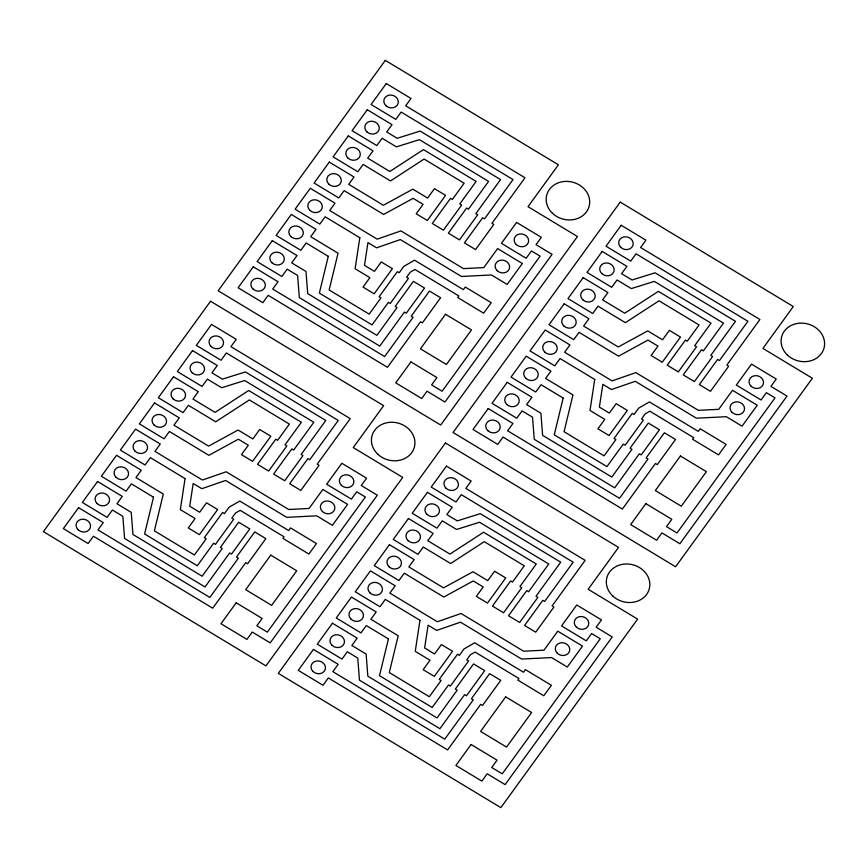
<?xml version="1.0" encoding="UTF-8"?>
<svg xmlns="http://www.w3.org/2000/svg" width="868" height="868" viewBox="0 0 868 868"><rect width="100%" height="100%" fill="white"/><g stroke="black" fill="none" stroke-linecap="round" stroke-linejoin="round"><path stroke-width="1.3" d="M185.068 478.594L180.338 509.614L195.116 518.521L188.28 527.95L199.401 534.666L217.64 509.527L206.508 502.811L199.673 512.239L189.723 506.239L193.195 483.487L201.832 488.695L225.593 480.449L286.722 517.339L316.69 515.842L332.39 525.314L347.591 504.362L322.863 489.454L309.062 508.464L288.686 509.483L226.179 471.769L202.418 480.026L154.949 451.382L160.265 444.047L135.549 429.128L120.348 450.08L145.075 464.998L150.392 457.664L185.068 478.594M359.829 237.723L355.099 268.744L369.876 277.662L363.03 287.08L374.162 293.796L392.39 268.668L381.269 261.952L374.434 271.369L364.473 265.369L367.945 242.617L376.593 247.836L400.354 239.579L461.483 276.469L491.451 274.972L507.151 284.444L522.341 263.503L497.614 248.584L483.823 267.594L463.436 268.613L400.94 230.91L377.179 239.156L329.71 210.512L335.026 203.188L310.299 188.269L295.109 209.21L319.836 224.128L325.153 216.794L359.829 237.723M419.971 620.316L415.24 651.336L430.018 660.255L423.183 669.673L434.304 676.389L452.543 651.26L441.411 644.544L434.575 653.962L424.626 647.962L428.098 625.21L436.734 630.428L460.496 622.172L521.625 659.062L551.592 657.564L567.292 667.036L582.493 646.096L557.766 631.177L543.965 650.186L523.588 651.206L461.082 613.502L437.32 621.748L389.851 593.104L395.179 585.781L370.452 570.862L355.251 591.802L379.978 606.721L385.294 599.387L419.971 620.316M594.732 379.446L590.001 410.466L604.779 419.385L597.933 428.814L609.065 435.519L627.304 410.39L616.171 403.674L609.336 413.103L599.376 407.092L602.848 384.35L611.495 389.558L635.257 381.312L696.386 418.192L726.353 416.705L742.053 426.177L757.243 405.226L732.527 390.307L718.726 409.327L698.339 410.336L635.843 372.632L612.081 380.878L564.612 352.245L569.929 344.911L545.202 329.992L530.012 350.932L554.739 365.851L560.055 358.527L594.732 379.446M153.506 497.19L144.598 533.972L197.286 565.752L213.626 543.238L215.47 544.355L233.709 519.227L231.854 518.109L235.575 512.977L240.165 510.319L284.064 536.804L282.914 538.377L308.878 554.044L316.484 543.563L290.52 527.907L288.621 530.522L239.785 501.053L229.076 507.248L224.443 513.628L222.588 512.511L204.349 537.65L206.204 538.768L194.421 554.999L154.385 530.836L163.292 494.055L135.961 477.563L141.278 470.228L116.551 455.309L101.35 476.261L126.077 491.179L131.393 483.845L153.506 497.19M328.267 256.32L319.359 293.102L372.046 324.892L388.376 302.379L390.231 303.496L408.47 278.357L406.615 277.239L410.336 272.107L414.926 269.46L458.814 295.934L457.675 297.507L483.639 313.174L491.234 302.704L465.27 287.037L463.371 289.652L414.535 260.194L403.826 266.378L399.193 272.769L397.338 271.651L379.11 296.78L380.954 297.898L369.182 314.129L329.146 289.977L338.053 253.196L310.711 236.693L316.028 229.369L291.301 214.45L276.111 235.391L300.838 250.309L306.154 242.975L328.267 256.32M388.419 638.913L379.5 675.695L432.188 707.485L448.528 684.971L450.384 686.089L468.611 660.949L466.756 659.832L470.478 654.7L475.067 652.052L518.966 678.526L517.827 680.1L543.78 695.767L551.386 685.297L525.422 669.629L523.523 672.244L474.688 642.787L463.979 648.971L459.346 655.362L457.49 654.233L439.251 679.373L441.107 680.49L429.324 696.722L389.287 672.57L398.206 635.788L370.864 619.285L376.18 611.962L351.453 597.043L336.252 617.983L360.979 632.902L366.296 625.568L388.419 638.913M563.169 398.043L554.261 434.825L606.949 466.615L623.278 444.101L625.134 445.219L643.372 420.09L641.517 418.962L645.239 413.841L649.828 411.182L693.716 437.667L692.577 439.241L718.541 454.897L726.136 444.427L700.183 428.759L698.273 431.385L649.448 401.917L638.729 408.101L634.096 414.492L632.24 413.374L614.012 438.503L615.868 439.62L604.085 455.863L564.048 431.7L572.956 394.918L545.614 378.426L550.941 371.092L526.214 356.173L511.013 377.113L535.74 392.032L541.057 384.708L563.169 398.043M210.555 301.239L43.4 531.628L265.944 665.897L402.709 477.4L353.254 447.562L383.645 405.671L210.555 301.239M385.316 60.369L218.161 290.769L440.694 425.038L577.459 236.53L528.015 206.692L558.406 164.801L385.316 60.369M78.554 507.671L63.364 528.623L88.091 543.542L93.408 536.207L212.714 608.186L245.763 562.638L247.619 563.755L265.858 538.616L254.725 531.91L236.497 557.039L238.342 558.157L209.85 597.434L97.965 529.925L103.281 522.59L78.554 507.671M97.552 481.49L82.352 502.442L107.079 517.361L112.406 510.026L122.855 516.33L124.58 538.453L205 586.974L229.694 552.938L231.55 554.055L249.778 528.927L238.657 522.211L220.418 547.339L222.273 548.467L202.136 576.211L132.956 534.471L131.231 512.359L116.963 503.744L122.279 496.409L97.552 481.49M154.537 402.947L139.347 423.899L164.074 438.817L169.39 431.483L208.884 455.32L238.353 439.208L248.302 445.219L241.467 454.637L252.588 461.353L270.827 436.224L259.695 429.508L252.859 438.937L238.082 430.018L208.624 446.119L173.947 425.201L179.264 417.866L154.537 402.947M173.535 376.766L158.334 397.718L183.061 412.636L188.389 405.302L215.72 421.794L249.366 399.931L289.402 424.094L277.63 440.326L275.774 439.208L257.536 464.337L268.657 471.053L286.896 445.913L285.04 444.796L301.38 422.282L248.693 390.491L215.058 412.365L192.946 399.02L198.262 391.685L173.535 376.766M192.533 350.585L177.332 371.537L202.06 386.455L207.376 379.121L221.655 387.736L244.657 380.531L313.836 422.271L293.699 450.025L291.843 448.897L273.604 474.036L284.737 480.753L302.965 455.613L301.12 454.496L325.804 420.459L245.394 371.938L222.392 379.142L211.933 372.839L217.26 365.504L192.533 350.585M211.521 324.404L196.331 345.356L221.058 360.274L226.374 352.94L338.26 420.448L309.767 459.714L307.912 458.597L289.684 483.736L300.805 490.442L319.044 465.313L317.189 464.196L350.238 418.636L230.931 346.657L236.248 339.323L211.521 324.404M253.315 266.812L238.114 287.753L262.841 302.672L268.169 295.337L387.475 367.327L420.524 321.768L422.38 322.885L440.608 297.757L429.486 291.04L411.248 316.169L413.103 317.297L384.611 356.564L272.726 289.055L278.042 281.731L253.315 266.812M272.313 240.631L257.112 261.572L281.84 276.491L287.156 269.156L297.615 275.471L299.341 297.594L379.761 346.104L404.445 312.068L406.3 313.185L424.539 288.057L413.418 281.341L395.179 306.48L397.034 307.597L376.896 335.352L307.717 293.612L305.992 271.489L291.713 262.874L297.04 255.55L272.313 240.631M329.298 162.088L314.097 183.029L338.824 197.947L344.14 190.613L383.645 214.45L413.103 198.349L423.063 204.349L416.217 213.778L427.349 220.494L445.577 195.354L434.456 188.638L427.62 198.067L412.842 189.159L383.385 205.26L348.708 184.331L354.025 177.007L329.298 162.088M348.296 135.907L333.095 156.848L357.822 171.766L363.139 164.432L390.481 180.935L424.116 159.072L464.163 183.224L452.38 199.456L450.525 198.338L432.297 223.477L443.418 230.183L461.657 205.054L459.801 203.937L476.141 181.423L423.454 149.632L389.808 171.495L367.696 158.15L373.023 150.826L348.296 135.907M367.283 109.726L352.093 130.667L376.82 145.585L382.137 138.251L396.405 146.866L419.407 139.661L488.586 181.401L468.46 209.155L466.604 208.038L448.365 233.166L459.487 239.883L477.726 214.754L475.87 213.626L500.565 179.6L420.155 131.079L397.153 138.283L386.694 131.969L392.01 124.645L367.283 109.726M386.282 83.545L371.081 104.485L395.808 119.404L401.135 112.07L513.021 179.578L484.528 218.855L482.673 217.738L464.434 242.866L475.566 249.583L493.794 224.443L491.95 223.326L524.999 177.777L405.692 105.787L411.009 98.464L386.282 83.545M236.194 602.783L220.993 623.723L246.957 639.39L252.273 632.056L270.198 642.873L377.341 495.216L361.262 485.516L366.578 478.181L341.851 463.262L326.661 484.214L351.388 499.133L356.705 491.798L365.363 497.017L267.344 632.121L256.83 625.774L262.158 618.45L236.194 602.783M270.762 555.129L245.687 589.687L271.651 605.354L296.726 570.797L270.762 555.129M410.944 361.913L395.754 382.864L421.718 398.521L427.034 391.197L444.959 402.014L552.091 254.346L536.023 244.646L541.339 237.322L516.612 222.403L501.422 243.344L526.149 258.263L531.466 250.939L540.113 256.158L442.105 391.251L431.591 384.915L436.908 377.58L410.944 361.913M445.523 314.27L420.448 348.827L446.412 364.484L471.487 329.927L445.523 314.27M445.458 442.962L278.303 673.362L500.847 807.631L637.611 619.123L588.157 589.285L618.548 547.393L445.458 442.962M620.219 202.103L453.063 432.492L675.597 566.761L812.372 378.253L762.918 348.415L793.309 306.534L620.219 202.103M313.456 649.405L298.266 670.346L322.994 685.264L328.31 677.93L447.617 749.919L480.666 704.36L482.521 705.478L500.76 680.349L489.628 673.633L471.4 698.762L473.255 699.89L444.752 739.156L332.867 671.648L338.184 664.324L313.456 649.405M332.455 623.224L317.265 644.164L341.992 659.083L347.309 651.749L357.757 658.063L359.482 680.186L439.902 728.697L464.597 694.66L466.452 695.778L484.691 670.649L473.559 663.933L455.32 689.073L457.176 690.19L437.038 717.945L367.858 676.205L366.133 654.081L351.865 645.466L357.182 638.143L332.455 623.224M389.439 544.681L374.249 565.621L398.976 580.54L404.293 573.205L443.798 597.043L473.255 580.942L483.205 586.942L476.369 596.37L487.49 603.086L505.729 577.947L494.597 571.231L487.762 580.659L472.995 571.752L443.526 587.853L408.85 566.923L414.166 559.6L389.439 544.681M408.437 518.5L393.237 539.44L417.964 554.359L423.291 547.024L450.633 563.527L484.268 541.665L524.305 565.817L512.532 582.048L510.677 580.931L492.438 606.07L503.57 612.775L521.798 587.647L519.943 586.529L536.283 564.016L483.595 532.225L449.96 554.088L427.848 540.742L433.165 533.419L408.437 518.5M427.436 492.319L412.235 513.259L436.962 528.178L442.279 520.843L456.557 529.458L479.559 522.254L548.739 563.994L528.601 591.748L526.746 590.631L508.507 615.759L519.639 622.475L537.878 597.347L536.023 596.218L560.717 562.193L480.297 513.672L457.295 520.876L446.846 514.561L452.163 507.238L427.436 492.319M446.434 466.138L431.233 487.078L455.96 501.997L461.277 494.662L573.162 562.171L544.67 601.448L542.815 600.33L524.587 625.459L535.708 632.175L553.947 607.036L552.091 605.918L585.14 560.37L465.834 488.38L471.15 481.056L446.434 466.138M488.217 408.535L473.027 429.476L497.744 444.394L503.071 437.071L622.378 509.049L655.427 463.49L657.282 464.619L675.521 439.479L664.389 432.763L646.15 457.903L648.005 459.02L619.513 498.286L507.628 430.788L512.945 423.454L488.217 408.535M507.216 382.354L492.015 403.294L516.742 418.213L522.059 410.889L532.518 417.193L534.243 439.316L614.663 487.838L639.358 453.801L641.213 454.919L659.441 429.779L648.32 423.074L630.081 448.203L631.937 449.32L611.799 477.075L542.619 435.335L540.894 413.211L526.626 404.607L531.943 397.273L507.216 382.354M564.2 303.811L548.999 324.751L573.726 339.67L579.054 332.346L618.548 356.173L648.005 340.072L657.966 346.082L651.119 355.5L662.251 362.216L680.49 337.077L669.358 330.372L662.523 339.789L647.745 330.882L618.287 346.983L583.611 326.064L588.927 318.73L564.2 303.811M583.198 277.63L567.997 298.57L592.725 313.489L598.041 306.165L625.383 322.657L659.018 300.795L699.065 324.957L687.282 341.189L685.427 340.061L667.199 365.2L678.32 371.916L696.559 346.777L694.704 345.659L711.044 323.146L658.356 291.355L624.721 313.218L602.598 299.883L607.925 292.549L583.198 277.63M602.186 251.449L586.996 272.389L611.723 287.308L617.039 279.984L631.307 288.588L654.309 281.395L723.489 323.135L703.362 350.878L701.507 349.761L683.268 374.9L694.4 381.605L712.628 356.477L710.773 355.359L735.467 321.323L655.058 272.802L632.056 280.006L621.596 273.702L626.913 266.368L602.186 251.449M621.184 225.268L605.994 246.208L630.721 261.127L636.038 253.803L747.923 321.312L719.431 360.578L717.576 359.461L699.337 384.589L710.469 391.305L728.708 366.177L726.852 365.059L759.901 319.5L640.595 247.521L645.911 240.186L621.184 225.268M471.096 744.505L455.895 765.457L481.859 781.113L487.176 773.789L505.111 784.607L612.244 636.938L596.164 627.239L601.491 619.915L576.764 604.996L561.563 625.936L586.291 640.855L591.607 633.531L600.265 638.75L502.246 773.844L491.733 767.507L497.06 760.173L471.096 744.505M505.664 696.863L480.59 731.42L506.554 747.077L531.628 712.519L505.664 696.863M645.846 503.646L630.656 524.587L656.62 540.254L661.937 532.919L679.861 543.737L786.994 396.079L770.925 386.379L776.242 379.045L751.514 364.126L736.324 385.077L761.052 399.996L766.368 392.661L775.015 397.88L677.007 532.974L666.494 526.637L671.81 519.303L645.846 503.646M680.425 455.993L655.351 490.55L681.315 506.218L706.389 471.66L680.425 455.993M341.471 485.407A7.313 6.369 14.6 0 0 353.623 483.302A7.313 6.369 14.6 0 0 344.77 474.883A7.313 6.369 14.6 0 0 341.471 485.407M322.473 511.588A7.313 6.369 14.6 0 0 334.625 509.483A7.313 6.369 14.6 0 0 325.771 501.064A7.313 6.369 14.6 0 0 322.473 511.588M97.173 503.635A7.313 6.369 14.6 0 0 109.325 501.53A7.313 6.369 14.6 0 0 100.471 493.111A7.313 6.369 14.6 0 0 97.173 503.635M173.155 398.911A7.313 6.369 14.6 0 0 185.296 396.806A7.313 6.369 14.6 0 0 176.443 388.387A7.313 6.369 14.6 0 0 173.155 398.911M78.174 529.816A7.313 6.369 14.6 0 0 90.326 527.711A7.313 6.369 14.6 0 0 81.473 519.292A7.313 6.369 14.6 0 0 78.174 529.816M211.141 346.549A7.313 6.369 14.6 0 0 223.293 344.444A7.313 6.369 14.6 0 0 214.439 336.024A7.313 6.369 14.6 0 0 211.141 346.549M116.16 477.454A7.313 6.369 14.6 0 0 128.312 475.349A7.313 6.369 14.6 0 0 119.458 466.93A7.313 6.369 14.6 0 0 116.16 477.454M192.143 372.73A7.313 6.369 14.6 0 0 204.295 370.625A7.313 6.369 14.6 0 0 195.441 362.206A7.313 6.369 14.6 0 0 192.143 372.73M135.158 451.273A7.313 6.369 14.6 0 0 147.31 449.168A7.313 6.369 14.6 0 0 138.457 440.749A7.313 6.369 14.6 0 0 135.158 451.273M154.157 425.092A7.313 6.369 14.6 0 0 166.309 422.987A7.313 6.369 14.6 0 0 157.455 414.568A7.313 6.369 14.6 0 0 154.157 425.092M377.732 454.159A21.939 19.096 14.6 0 0 414.177 447.845A21.939 19.096 14.6 0 0 387.616 422.597A21.939 19.096 14.6 0 0 377.732 454.159M497.234 270.729A7.313 6.369 14.6 0 0 509.386 268.613A7.313 6.369 14.6 0 0 500.532 260.205A7.313 6.369 14.6 0 0 497.234 270.729M516.232 244.548A7.313 6.369 14.6 0 0 528.384 242.432A7.313 6.369 14.6 0 0 519.531 234.024A7.313 6.369 14.6 0 0 516.232 244.548M347.905 158.041A7.313 6.369 14.6 0 0 360.057 155.936A7.313 6.369 14.6 0 0 351.204 147.527A7.313 6.369 14.6 0 0 347.905 158.041M252.935 288.946A7.313 6.369 14.6 0 0 265.087 286.841A7.313 6.369 14.6 0 0 256.223 278.433A7.313 6.369 14.6 0 0 252.935 288.946M271.923 262.765A7.313 6.369 14.6 0 0 284.075 260.66A7.313 6.369 14.6 0 0 275.221 252.252A7.313 6.369 14.6 0 0 271.923 262.765M328.907 184.222A7.313 6.369 14.6 0 0 341.059 182.117A7.313 6.369 14.6 0 0 332.205 173.708A7.313 6.369 14.6 0 0 328.907 184.222M309.919 210.403A7.313 6.369 14.6 0 0 322.071 208.298A7.313 6.369 14.6 0 0 313.218 199.89A7.313 6.369 14.6 0 0 309.919 210.403M366.904 131.86A7.313 6.369 14.6 0 0 379.056 129.755A7.313 6.369 14.6 0 0 370.202 121.346A7.313 6.369 14.6 0 0 366.904 131.86M290.921 236.584A7.313 6.369 14.6 0 0 303.073 234.479A7.313 6.369 14.6 0 0 294.219 226.071A7.313 6.369 14.6 0 0 290.921 236.584M385.902 105.679A7.313 6.369 14.6 0 0 398.054 103.574A7.313 6.369 14.6 0 0 389.2 95.165A7.313 6.369 14.6 0 0 385.902 105.679M552.482 213.3A21.939 19.096 14.6 0 0 588.938 206.975A21.939 19.096 14.6 0 0 562.377 181.727A21.939 19.096 14.6 0 0 552.482 213.3M557.375 653.311A7.313 6.369 14.6 0 0 569.527 651.206A7.313 6.369 14.6 0 0 560.674 642.797A7.313 6.369 14.6 0 0 557.375 653.311M576.374 627.13A7.313 6.369 14.6 0 0 588.526 625.025A7.313 6.369 14.6 0 0 579.672 616.616A7.313 6.369 14.6 0 0 576.374 627.13M620.804 247.413A7.313 6.369 14.6 0 0 632.956 245.308A7.313 6.369 14.6 0 0 624.103 236.888A7.313 6.369 14.6 0 0 620.804 247.413M601.806 273.594A7.313 6.369 14.6 0 0 613.958 271.489A7.313 6.369 14.6 0 0 605.105 263.069A7.313 6.369 14.6 0 0 601.806 273.594M408.058 540.634A7.313 6.369 14.6 0 0 420.21 538.529A7.313 6.369 14.6 0 0 411.356 530.12A7.313 6.369 14.6 0 0 408.058 540.634M787.385 355.023A21.939 19.096 14.6 0 0 823.84 348.708A21.939 19.096 14.6 0 0 797.28 323.46A21.939 19.096 14.6 0 0 787.385 355.023M525.824 378.318A7.313 6.369 14.6 0 0 537.976 376.213A7.313 6.369 14.6 0 0 529.122 367.793A7.313 6.369 14.6 0 0 525.824 378.318M313.077 671.539A7.313 6.369 14.6 0 0 325.229 669.434A7.313 6.369 14.6 0 0 316.375 661.025A7.313 6.369 14.6 0 0 313.077 671.539M332.075 645.358A7.313 6.369 14.6 0 0 344.227 643.253A7.313 6.369 14.6 0 0 335.374 634.844A7.313 6.369 14.6 0 0 332.075 645.358M389.059 566.815A7.313 6.369 14.6 0 0 401.211 564.71A7.313 6.369 14.6 0 0 392.358 556.301A7.313 6.369 14.6 0 0 389.059 566.815M370.061 592.996A7.313 6.369 14.6 0 0 382.213 590.891A7.313 6.369 14.6 0 0 373.359 582.482A7.313 6.369 14.6 0 0 370.061 592.996M427.045 514.453A7.313 6.369 14.6 0 0 439.197 512.348A7.313 6.369 14.6 0 0 430.344 503.939A7.313 6.369 14.6 0 0 427.045 514.453M351.063 619.177A7.313 6.369 14.6 0 0 363.215 617.072A7.313 6.369 14.6 0 0 354.361 608.663A7.313 6.369 14.6 0 0 351.063 619.177M446.043 488.272A7.313 6.369 14.6 0 0 458.195 486.167A7.313 6.369 14.6 0 0 449.342 477.758A7.313 6.369 14.6 0 0 446.043 488.272M612.634 595.882A21.939 19.096 14.6 0 0 649.08 589.567A21.939 19.096 14.6 0 0 622.519 564.319A21.939 19.096 14.6 0 0 612.634 595.882M544.822 352.137A7.313 6.369 14.6 0 0 556.974 350.032A7.313 6.369 14.6 0 0 548.12 341.612A7.313 6.369 14.6 0 0 544.822 352.137M563.82 325.956A7.313 6.369 14.6 0 0 575.961 323.851A7.313 6.369 14.6 0 0 567.108 315.431A7.313 6.369 14.6 0 0 563.82 325.956M506.825 404.499A7.313 6.369 14.6 0 0 518.977 402.394A7.313 6.369 14.6 0 0 510.124 393.974A7.313 6.369 14.6 0 0 506.825 404.499M487.838 430.68A7.313 6.369 14.6 0 0 499.99 428.575A7.313 6.369 14.6 0 0 491.136 420.155A7.313 6.369 14.6 0 0 487.838 430.68M582.808 299.775A7.313 6.369 14.6 0 0 594.96 297.67A7.313 6.369 14.6 0 0 586.106 289.25A7.313 6.369 14.6 0 0 582.808 299.775M751.135 386.271A7.313 6.369 14.6 0 0 763.287 384.166A7.313 6.369 14.6 0 0 754.433 375.746A7.313 6.369 14.6 0 0 751.135 386.271M732.136 412.452A7.313 6.369 14.6 0 0 744.288 410.347A7.313 6.369 14.6 0 0 735.435 401.927A7.313 6.369 14.6 0 0 732.136 412.452"/></g></svg>
